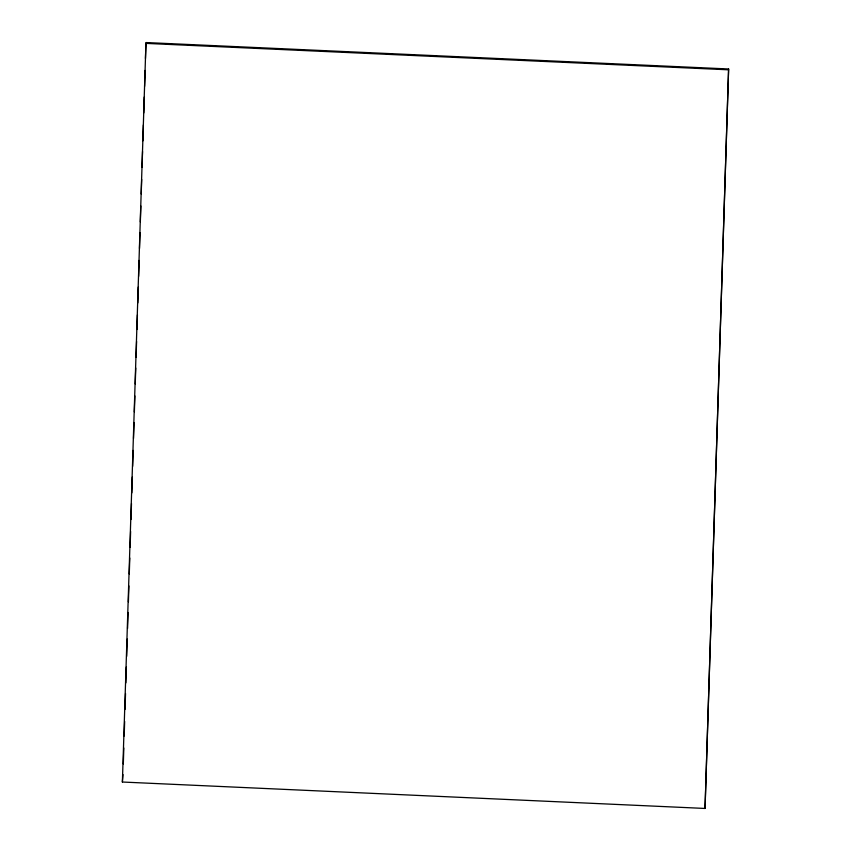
<?xml version="1.0" encoding="UTF-8"?>
<svg xmlns="http://www.w3.org/2000/svg" width="851" height="851" viewBox="0 0 851 851"><rect width="100%" height="100%" fill="white"/><g stroke="black" fill="none" stroke-linecap="round" stroke-linejoin="round"><path stroke-width="1.28" d="M122.384 782.026L145.968 42.55L728.616 68.974L705.032 808.45L122.384 782.026L122.98 774.57M123.321 763.932L123.821 747.997M124.193 736.041L124.65 721.425M125.023 709.468L125.533 693.522M125.863 682.896L126.363 666.95M126.693 656.323L127.235 639.058M127.576 628.432L128.076 612.486M128.405 601.859L128.905 585.913M129.278 573.957L129.788 558.011M130.118 547.384L130.618 531.45M130.99 519.493L131.49 503.547M131.831 492.92L132.331 476.975M132.66 466.348L133.16 450.402M133.533 438.446L134.043 422.511M134.373 411.884L134.873 395.938M135.245 383.982L135.745 368.036M136.086 357.409L136.585 341.464M136.958 329.507L137.415 314.902M137.788 302.945L138.298 287M138.628 276.373L139.128 260.427M139.5 248.471L140 232.525M140.341 221.898L140.84 205.963M141.213 193.996L141.67 179.391M142.043 167.434L142.542 151.489M142.883 140.862L143.383 124.916M143.755 112.96L144.255 97.025M144.596 86.387L145.096 70.452M145.468 58.496L145.925 43.88M705.032 808.45L728.616 68.974M145.574 43.369L728.222 69.793"/></g></svg>
